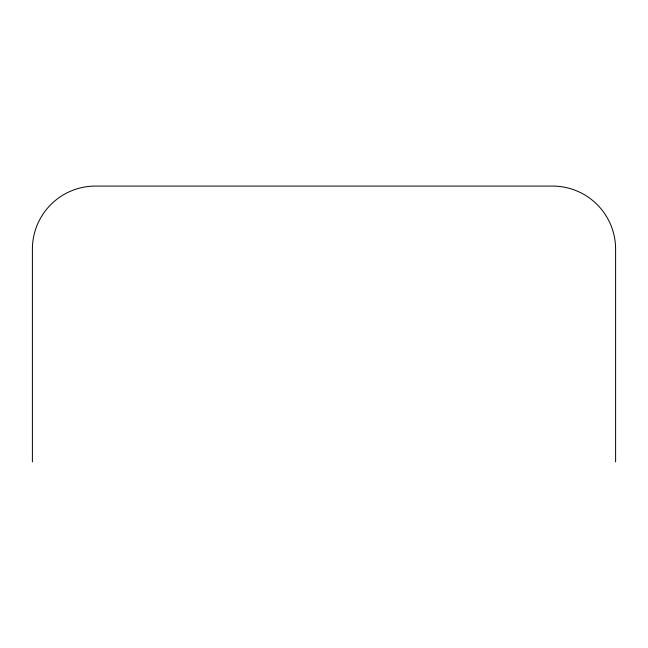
<?xml version="1.0" encoding="UTF-8"?>
<svg xmlns="http://www.w3.org/2000/svg" width="648" height="648" viewBox="0 0 648 648"><rect width="100%" height="100%" fill="white"/><g stroke="black" fill="none" stroke-linecap="round" stroke-linejoin="round"><path stroke-width="0.97" d="M615.6 461.919L615.6 249.132A63.05 63.05 0 0 0 552.55 186.081L95.45 186.081A63.05 63.05 0 0 0 32.4 249.132L32.4 461.919"/></g></svg>
